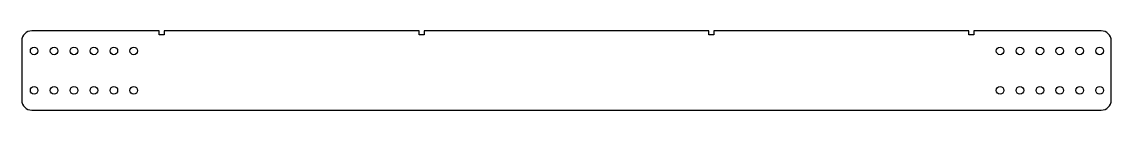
# Model space of a CAD drawing. Header units: inches. Extents: x -0.3 to 27.1, y 0 to 2.
import ezdxf

# ---------------------------------------------------------------- set-up
doc = ezdxf.new("R2010")
doc.units = ezdxf.units.IN
doc.header["$MEASUREMENT"] = 0

msp = doc.modelspace()

# ---------------------------------------------------------------- linework, layer by layer
msp.add_lwpolyline([(9.845, 2), (9.845, 1.9), (9.721, 1.9), (9.721, 2), (3.322, 2), (3.322, 1.9), (3.2, 1.9), (3.2, 2), (0, 2, 0.414214), (-0.25, 1.75), (-0.25, 0.25, 0.414214), (0, 0), (26.837, 0, 0.414214), (27.087, 0.25), (27.087, 1.75, 0.414214), (26.837, 2), (23.638, 2), (23.638, 1.9), (23.514, 1.9), (23.514, 2), (17.115, 2), (17.115, 1.9), (16.994, 1.9), (16.994, 2)], format="xyb", close=True)
for centre in [(0.06, 1.494), (0.56, 1.494), (1.06, 1.494), (1.56, 1.494), (2.06, 1.494), (2.56, 1.494), (24.297, 1.494), (24.797, 1.494), (25.297, 1.494), (25.797, 1.494), (26.297, 1.494), (26.797, 1.494), (0.06, 0.5), (0.56, 0.5), (1.06, 0.5), (1.56, 0.5), (2.06, 0.5), (2.56, 0.5), (24.297, 0.5), (24.797, 0.5), (25.297, 0.5), (25.797, 0.5), (26.297, 0.5), (26.797, 0.5)]:
    msp.add_circle(centre, 0.0955)

doc.saveas('drawing.dxf')
